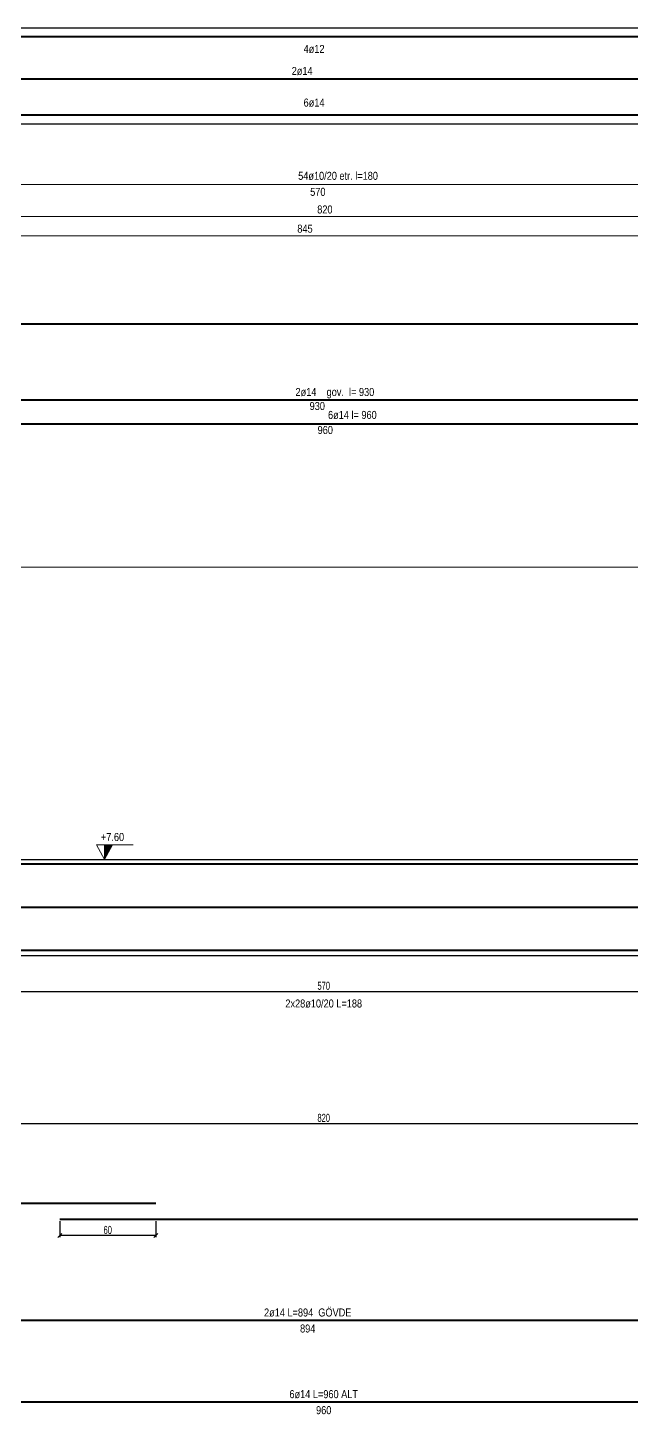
# Model space of a CAD drawing. Header units: millimetres. Extents: x 2759 to 9985, y 761 to 2697.
# Drawn here: x 6571 to 7326, y 855 to 2587 of the extents above; entities that cross this region are included whole.
import ezdxf
from ezdxf.enums import TextEntityAlignment as Align

# ---------------------------------------------------------------- set-up
doc = ezdxf.new("R2010")
doc.units = ezdxf.units.MM
for name, color, linetype, lineweight in [('CIZGI (BEYKENT)', 1, 'Continuous', 20), ('DONATI (BEYKENT)', 4, 'Continuous', 40), ('DONATI YAZISI (BEYKENT)', 3, 'Continuous', 20), ('I.DONATI OKU (BEYKENT)', 160, 'Continuous', 20), ('KIRIS (BEYKENT)', 2, 'Continuous', 30), ('KOT CIZGI (BEYKENT)', 7, 'Continuous', 20), ('KOT YAZI (BEYKENT)', 7, 'Continuous', 20), ('OLCU (BEYKENT)', 14, 'Continuous', 20), ('OLCU YAZISI (BEYKENT)', 7, 'Continuous', 20)]:
    doc.layers.add(name, color=color, linetype=linetype, lineweight=lineweight)
doc.styles.add('DONATI YAZISI (BEYKENT)', font='')
doc.styles.add('KOT (BEYKENT)', font='')
doc.styles.add('KRSOLC-25', font='Bahnschrift Light Condensed', dxfattribs={"width": 0.75, "height": 10})
doc.styles.add('OLCU (BEYKENT)', font='')
doc.styles.add('YAZI (BEYKENT)', font='')
doc.styles.get('DONATI YAZISI (BEYKENT)').set_extended_font_data('Bahnschrift Light Condensed')
doc.styles.get('KOT (BEYKENT)').set_extended_font_data('Bahnschrift Light Condensed')
doc.styles.get('OLCU (BEYKENT)').set_extended_font_data('Bahnschrift Light Condensed')
doc.styles.get('YAZI (BEYKENT)').set_extended_font_data('Bahnschrift Light Condensed')
doc.dimstyles.new('KRSOLC-25', dxfattribs={"dimtxt": 10, "dimasz": 5, "dimexe": 2, "dimexo": 2, "dimgap": 2, "dimtad": 1, "dimdec": 1, "dimlfac": 0.5, "dimrnd": 0.5, "dimzin": 12, "dimdsep": 46, "dimtxsty": 'KRSOLC-25', "dimblk": 'OBLIQUE', "dimblk1": 'OBLIQUE', "dimblk2": 'OBLIQUE', "dimcen": 0, "dimclrt": 7, "dimadec": 0, "dimazin": 0, "dimtfac": 1, "dimtdec": 4, "dimtix": 1, "dimtmove": 2, "dimatfit": 3, "dimfxl": 1, "dimtzin": 0, "dimarcsym": 0})

# ---------------------------------------------------------------- blocks, each defined once
blk = doc.blocks.new('_Oblique')
at = {"color": 0, "linetype": 'ByBlock', "lineweight": -2}
blk.add_line((-0.5, -0.5), (0.5, 0.5), dxfattribs=at)
blk = doc.blocks.new('*D96')
at = {"layer": 'Defpoints', "color": 0, "transparency": 16777216}
for p in [(6121.3, 1238.4), (7761.3, 1238.4), (7761.3, 1218.4)]:
    blk.add_point(p, dxfattribs=at)
at = {"layer": 'OLCU (BEYKENT)', "color": 0, "lineweight": -2, "transparency": 16777216}
for p, q in [((6121.3, 1236.4), (6121.3, 1216.4)), ((7761.3, 1236.4), (7761.3, 1216.4)), ((6121.3, 1218.4), (7761.3, 1218.4))]:
    blk.add_line(p, q, dxfattribs=at)
at = {"layer": 'OLCU (BEYKENT)', "color": 0, "lineweight": -2, "transparency": 16777216, "xscale": 5, "yscale": 5, "zscale": 5, "rotation": 180}
blk.add_blockref('_Oblique', (6121.3, 1218.4), dxfattribs=at)
at = {"layer": 'OLCU (BEYKENT)', "color": 0, "lineweight": -2, "transparency": 16777216, "xscale": 5, "yscale": 5, "zscale": 5}
blk.add_blockref('_Oblique', (7761.3, 1218.4), dxfattribs=at)
at = {"layer": 'OLCU (BEYKENT)', "color": 7, "transparency": 16777216, "insert": (6941.3, 1225.5), "char_height": 10, "attachment_point": 5, "style": 'KRSOLC-25'}
blk.add_mtext('820', dxfattribs=at)
blk = doc.blocks.new('*D117')
at = {"layer": 'Defpoints', "color": 0, "transparency": 16777216}
for p in [(6611.3, 1098.4), (6731.3, 1098.4), (6611.3, 1078.4)]:
    blk.add_point(p, dxfattribs=at)
at = {"layer": 'OLCU (BEYKENT)', "color": 0, "lineweight": -2, "transparency": 16777216}
for p, q in [((6611.3, 1096.4), (6611.3, 1076.4)), ((6731.3, 1096.4), (6731.3, 1076.4)), ((6731.3, 1078.4), (6611.3, 1078.4))]:
    blk.add_line(p, q, dxfattribs=at)
at = {"layer": 'OLCU (BEYKENT)', "color": 0, "lineweight": -2, "transparency": 16777216, "xscale": 5, "yscale": 5, "zscale": 5, "rotation": 180}
blk.add_blockref('_Oblique', (6611.3, 1078.4), dxfattribs=at)
at = {"layer": 'OLCU (BEYKENT)', "color": 0, "lineweight": -2, "transparency": 16777216, "xscale": 5, "yscale": 5, "zscale": 5}
blk.add_blockref('_Oblique', (6731.3, 1078.4), dxfattribs=at)
at = {"layer": 'OLCU (BEYKENT)', "color": 7, "transparency": 16777216, "insert": (6671.3, 1085.5), "char_height": 10, "attachment_point": 5, "style": 'KRSOLC-25'}
blk.add_mtext('60', dxfattribs=at)
blk = doc.blocks.new('*D155')
at = {"layer": 'Defpoints', "color": 0, "transparency": 16777216}
for p in [(6371.3, 1418.4), (7511.3, 1418.4), (7511.3, 1383.4)]:
    blk.add_point(p, dxfattribs=at)
at = {"layer": 'OLCU (BEYKENT)', "color": 0, "lineweight": -2, "transparency": 16777216}
for p, q in [((6371.3, 1416.4), (6371.3, 1381.4)), ((7511.3, 1416.4), (7511.3, 1381.4)), ((6371.3, 1383.4), (7511.3, 1383.4))]:
    blk.add_line(p, q, dxfattribs=at)
at = {"layer": 'OLCU (BEYKENT)', "color": 0, "lineweight": -2, "transparency": 16777216, "xscale": 5, "yscale": 5, "zscale": 5, "rotation": 180}
blk.add_blockref('_Oblique', (6371.3, 1383.4), dxfattribs=at)
at = {"layer": 'OLCU (BEYKENT)', "color": 0, "lineweight": -2, "transparency": 16777216, "xscale": 5, "yscale": 5, "zscale": 5}
blk.add_blockref('_Oblique', (7511.3, 1383.4), dxfattribs=at)
at = {"layer": 'OLCU (BEYKENT)', "color": 7, "transparency": 16777216, "insert": (6941.3, 1390.5), "char_height": 10, "attachment_point": 5, "style": 'KRSOLC-25'}
blk.add_mtext('570', dxfattribs=at)

msp = doc.modelspace()

# ---------------------------------------------------------------- linework, layer by layer
at = {"layer": 'CIZGI (BEYKENT)'}
msp.add_line((2759.16, 1913.42), (9985.04, 1913.42), dxfattribs=at)
at = {"layer": 'DONATI (BEYKENT)'}
for p, q in [((5225.08, 2576.3), (7471.12, 2576.3)), ((6001.27, 2523.3), (7861.07, 2523.3)), ((5981.27, 2478.3), (7901.07, 2478.3)), ((5225.08, 2217.3), (7471.12, 2217.3)), ((6001.27, 2122.3), (7861.07, 2122.3)), ((5981.27, 2092.3), (7901.07, 2092.3))]:
    msp.add_line(p, q, dxfattribs=at)
for points in [[(6731.28, 1542.43), (4999.28, 1542.43)], [(8241.28, 1542.43), (6611.28, 1542.43)], [(7815.28, 1488.43), (6027.28, 1488.43)], [(7900.78, 1434.43), (5980.78, 1434.43)], [(6731.28, 1118.43), (4999.28, 1118.43)], [(8241.28, 1098.43), (6611.28, 1098.43)], [(7815.28, 972.43), (6027.28, 972.43)], [(7901.28, 870.43), (5981.28, 870.43)]]:
    msp.add_lwpolyline(points, dxfattribs=at)
at = {"layer": 'I.DONATI OKU (BEYKENT)'}
msp.add_line((6131.27, 2391.3), (7751.07, 2391.3), dxfattribs=at)
at = {"layer": 'KIRIS (BEYKENT)'}
for p, q in [((6071.27, 2587.3), (7761.27, 2587.3)), ((6121.27, 2467.3), (7761.07, 2467.3)), ((6121.28, 1548.43), (7761.28, 1548.43)), ((6121.28, 1428.43), (7761.28, 1428.43))]:
    msp.add_line(p, q, dxfattribs=at)
at = {"layer": 'KOT CIZGI (BEYKENT)'}
msp.add_lwpolyline([(6703.28, 1566.43), (6657.28, 1566.43), (6667.28, 1548.43), (6677.28, 1566.43), (6667.28, 1566.43), (6667.28, 1548.43)], dxfattribs=at)
msp.add_solid([(6667.28, 1548.43), (6667.28, 1566.43), (6677.28, 1566.43)], dxfattribs=at)
at = {"layer": 'OLCU (BEYKENT)'}
for p, q in [((6121.27, 2351.3), (7761.07, 2351.3)), ((6071.27, 2327.3), (7761.27, 2327.3))]:
    msp.add_line(p, q, dxfattribs=at)

# ---------------------------------------------------------------- texts
at = {"layer": 'DONATI YAZISI (BEYKENT)', "style": 'YAZI (BEYKENT)'}
for s, p in [('4ø12', (6916.17, 2555.8)), ('2ø14', (6901.27, 2528.3)), ('6ø14', (6916.17, 2488.8)), (' 54ø10/20 etr. l=180', (6906.17, 2397.3)), ('2ø14    gov.  l= 930', (6906.04, 2127.3)), ('6ø14 l= 960', (6946.67, 2098.61))]:
    msp.add_text(s, height=10, dxfattribs=at).set_placement(p)
at = {"layer": 'DONATI YAZISI (BEYKENT)', "style": 'DONATI YAZISI (BEYKENT)'}
for s, p in [('2x28ø10/20 L=188', (6941.28, 1368.43)), ('2ø14 L=894  GÖVDE', (6921.28, 982.43)), ('894', (6921.28, 962.43)), ('6ø14 L=960 ALT', (6941.28, 880.43)), ('960', (6941.28, 860.43))]:
    msp.add_text(s, height=10, dxfattribs=at).set_placement(p, align=Align.MIDDLE_CENTER)
at = {"layer": 'KOT YAZI (BEYKENT)', "style": 'KOT (BEYKENT)'}
msp.add_text('+7.60', height=10, dxfattribs=at).set_placement((6677.28, 1576.43), align=Align.MIDDLE_CENTER)
at = {"layer": 'OLCU YAZISI (BEYKENT)', "style": 'OLCU (BEYKENT)'}
for s, p in [(' 570', (6921.17, 2377.3)), ('820', (6933.17, 2355.3)), ('845', (6908.27, 2331.3)), ('930', (6923.67, 2109.8)), ('960', (6933.67, 2079.8))]:
    msp.add_text(s, height=10, dxfattribs=at).set_placement(p)

# ---------------------------------------------------------------- dimensions: what is measured, and where the dimension line sits
at = {"layer": 'OLCU (BEYKENT)'}
for base, p1, p2, picture, middle in [((7511.28, 1383.43), (6371.28, 1418.43), (7511.28, 1418.43), '*D155', (6941.28, 1390.54)), ((7761.28, 1218.43), (6121.28, 1238.43), (7761.28, 1238.43), '*D96', (6941.28, 1225.54)), ((6611.28, 1078.43), (6731.28, 1098.43), (6611.28, 1098.43), '*D117', (6671.28, 1085.54))]:
    dim = msp.add_linear_dim(base=base, p1=p1, p2=p2, dimstyle='KRSOLC-25', dxfattribs=at)
    dim.commit()
    dim.dimension.update_dxf_attribs({"geometry": picture, "text_midpoint": middle})

doc.saveas('drawing.dxf')
